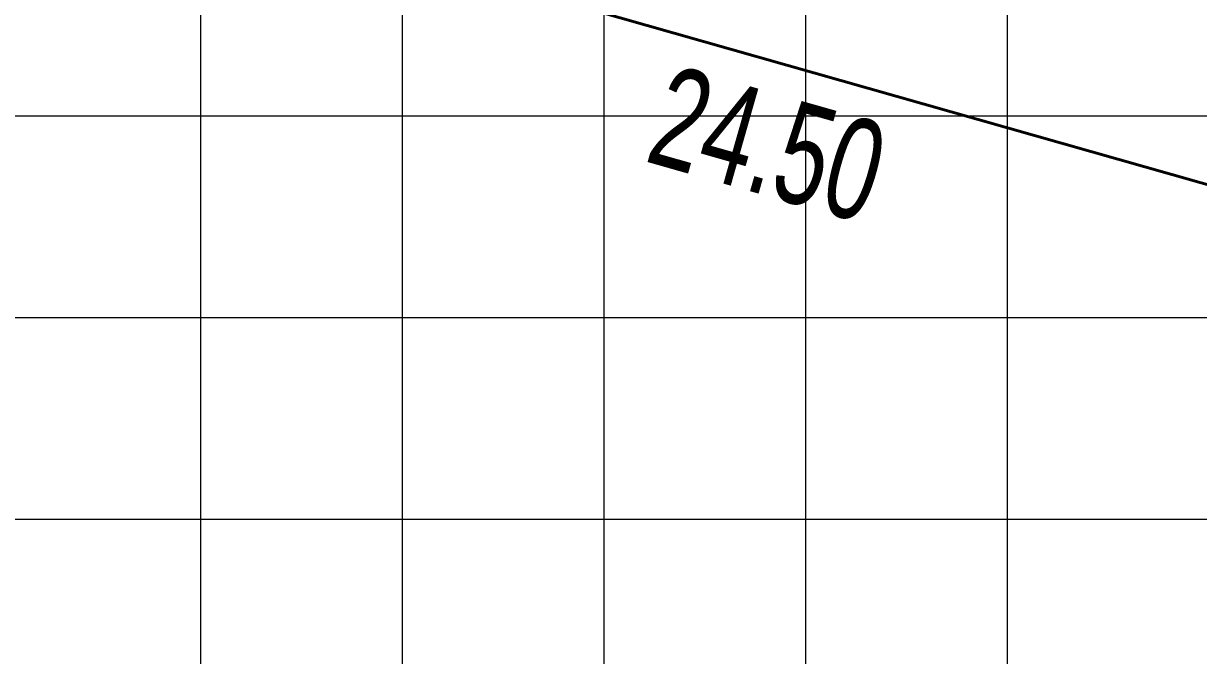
# Model space of a CAD drawing. Header units: millimetres. Extents: x 684983 to 685377, y 990360 to 990509.
# Drawn here: x 685182.22 to 685193.87, y 990404.69 to 990410.96 of the extents above; entities that cross this region are included whole.
import ezdxf

# ---------------------------------------------------------------- set-up
doc = ezdxf.new("R2010")
doc.units = ezdxf.units.MM
doc.header["$PDMODE"] = 35
doc.header["$PDSIZE"] = 0.2
doc.layers.add('BD', color=1, linetype='Continuous', lineweight=40)
doc.layers.add('grid', color=8, linetype='Continuous', lineweight=9)
doc.layers.add('dim', color=7, linetype='Continuous')
doc.styles.add('DIM', font='ARIALN.TTF', dxfattribs={"width": 0.8, "height": 1})
doc.dimstyles.get("Standard").update_dxf_attribs({"dimtxt": 1, "dimasz": 0.18, "dimexe": 0.18, "dimexo": 0.0625, "dimgap": 0.09, "dimtad": 0, "dimrnd": 0.05, "dimzin": 0, "dimdsep": 46, "dimtxsty": 'DIM', "dimcen": 0.09, "dimse1": 1, "dimse2": 1, "dimsd1": 1, "dimsd2": 1, "dimadec": 0, "dimazin": 0, "dimtfac": 1, "dimtix": 1, "dimtofl": 0, "dimtmove": 2, "dimatfit": 3, "dimfxl": 0, "dimtolj": 1, "dimtzin": 0, "dimarcsym": 0})

# ---------------------------------------------------------------- blocks, each defined once
blk = doc.blocks.new('*D52')
at = {"layer": 'Defpoints', "color": 0, "transparency": 16777216}
for p in [(685178.032, 990413.886), (685201.615, 990407.182), (685201.394, 990406.404)]:
    blk.add_point(p, dxfattribs=at)
at = {"layer": 'dim', "color": 0, "transparency": 16777216, "insert": (685189.603, 990409.756), "char_height": 1, "attachment_point": 5, "rotation": 344.1306, "style": 'DIM'}
blk.add_mtext('\\A1;24.50', dxfattribs=at)

msp = doc.modelspace()

# ---------------------------------------------------------------- linework, layer by layer
at = {"layer": 'BD'}
msp.add_line((685178.032, 990413.886), (685201.615, 990407.182), dxfattribs=at)
at = {"layer": 'grid'}
for p, q in [((685183.977, 990509.155), (685183.977, 990370.9)), ((685185.977, 990509.155), (685185.977, 990370.9)), ((685187.977, 990509.155), (685187.977, 990370.9)), ((685189.977, 990509.155), (685189.977, 990370.9)), ((685191.977, 990509.155), (685191.977, 990370.9)), ((685221.159, 990410.038), (685118.727, 990410.038)), ((685221.159, 990408.038), (685118.727, 990408.038)), ((685221.159, 990406.038), (685118.727, 990406.038))]:
    msp.add_line(p, q, dxfattribs=at)

# ---------------------------------------------------------------- dimensions: what is measured, and where the dimension line sits
at = {"layer": 'dim'}
dim = msp.add_aligned_dim(p1=(685178.032, 990413.886), p2=(685201.615, 990407.182), distance=-0.809, dimstyle='Standard', dxfattribs=at)
dim.commit()
dim.dimension.update_dxf_attribs({"geometry": '*D52', "text_midpoint": (685189.603, 990409.756)})

doc.saveas('drawing.dxf')
